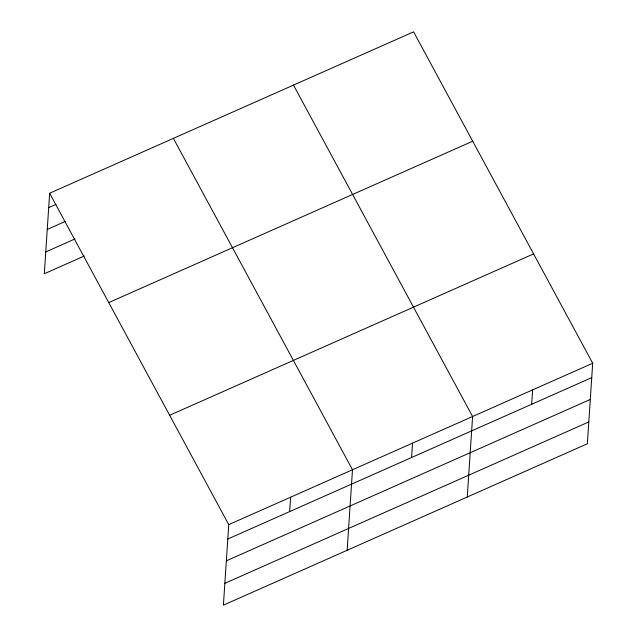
<?xml version="1.0" encoding="UTF-8"?>
<svg xmlns="http://www.w3.org/2000/svg" width="637" height="637" viewBox="0 0 637 637"><rect width="100%" height="100%" fill="white"/><g stroke="black" fill="none" stroke-linecap="round" stroke-linejoin="round"><path stroke-width="0.96" d="M49.646 193.234L228.747 524.633L223.404 605.15L587.354 443.766L592.697 363.249L413.596 31.85L49.646 193.234L44.303 273.751L84.339 255.994M289.668 511.583L290.623 497.202M347.141 550.28L352.492 469.764L173.391 138.364M411.59 457.517L412.545 443.137M467.247 497.027L472.598 416.51L293.498 85.103M531.688 404.264L532.643 389.884M48.691 207.614L55.976 204.381M47.242 229.439L65.444 221.365M45.753 251.926L74.863 239.01M108.752 302.599L472.702 141.215M169.649 415.276L533.599 253.892M228.747 524.633L592.697 363.249M227.791 539.013L591.741 377.63M226.342 560.839L590.292 399.455M224.853 583.325L588.803 421.941"/></g></svg>
